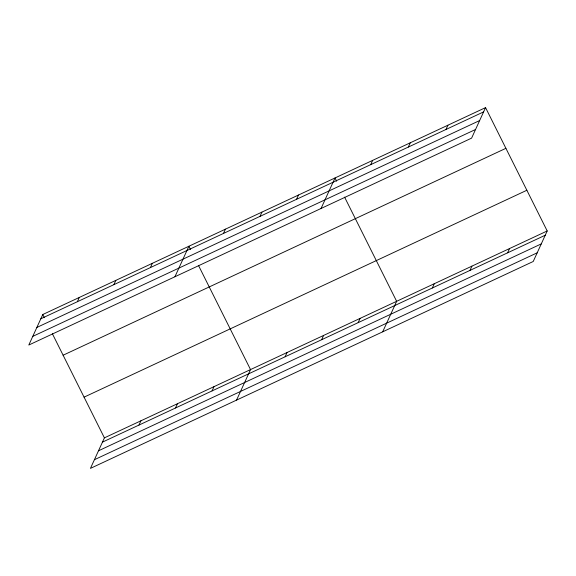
<?xml version="1.0" encoding="UTF-8"?>
<svg xmlns="http://www.w3.org/2000/svg" width="576" height="576" viewBox="0 0 576 576"><rect width="100%" height="100%" fill="white"/><g stroke="black" fill="none" stroke-linecap="round" stroke-linejoin="round"><path stroke-width="0.86" d="M485.561 107.618L42.775 314.518L28.8 345.038L471.593 138.139L485.561 107.618L547.2 230.962L533.225 261.482L90.439 468.382L104.407 437.861L547.2 230.962M77.35 301.716L79.301 297.446M113.875 284.652L115.834 280.382M150.408 267.581L152.366 263.311M174.924 276.761L188.892 246.24L190.49 249.437M223.466 233.446L225.425 229.169M138.982 425.066L140.94 420.79M259.999 216.374L261.958 212.105M175.514 407.995L177.466 403.726M296.532 199.303L298.483 195.034M212.047 390.924L213.998 386.654M321.041 208.483L335.016 177.962L336.607 181.159M236.556 400.104L250.531 369.583L198.468 265.399M370.699 164.65L372.65 160.38M285.106 356.789L287.057 352.519M408.334 147.06L410.292 142.79M321.638 339.718L323.59 335.448M445.975 129.478L447.926 125.208M358.164 322.646L360.122 318.377M382.68 331.826L396.648 301.313L344.585 197.122M432.331 287.993L434.29 283.723M469.973 270.41L471.924 266.134M507.607 252.821L509.566 248.551M40.817 318.787L483.61 111.888M36.85 327.449L479.642 120.55M32.767 336.377L475.56 129.478M63.115 355.219L505.901 148.32M84.067 397.159L526.86 190.26M102.456 442.13L545.242 235.231M98.489 450.792L541.282 243.893M94.399 459.72L537.192 252.821M42.775 314.518L44.366 317.707M52.344 333.67L104.407 437.861"/></g></svg>
